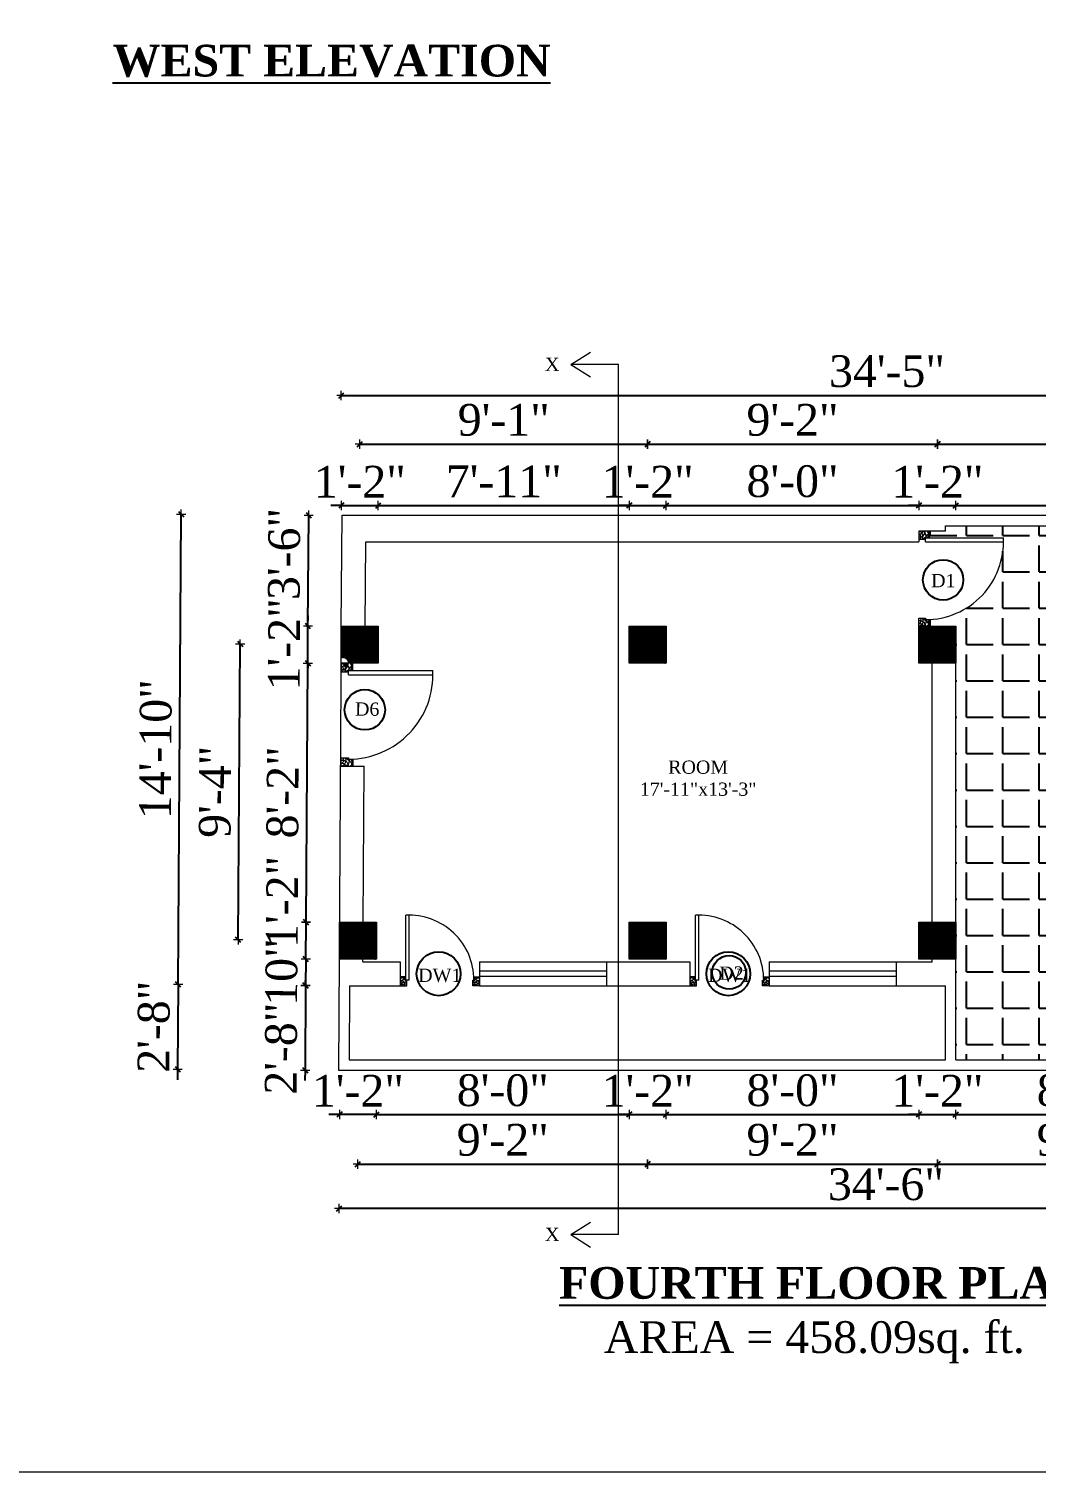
# Model space of a CAD drawing. Header units: inches. Extents: x 4069 to 91030, y -7803 to 12535.
# Drawn here: x 37225 to 37606, y -384 to 162 of the extents above; entities that cross this region are included whole.
import ezdxf

# ---------------------------------------------------------------- set-up
doc = ezdxf.new("R2010")
doc.units = ezdxf.units.IN
doc.header["$LTSCALE"] = 5
doc.header["$MEASUREMENT"] = 0
for name, color, linetype, lineweight in [('A-WALL', 7, 'Continuous', 9), ('Dimension', 7, 'Continuous', 18), ('DOOR', 62, 'Continuous', 0), ('ele1', 21, 'Continuous', 20)]:
    doc.layers.add(name, color=color, linetype=linetype, lineweight=lineweight)
doc.layers.add('dim line', color=7, linetype='Continuous', lineweight=15, true_color=0xfab2b2)
doc.layers.add('TEXT', color=6, linetype='Continuous')
doc.layers.add('WALL', color=7, linetype='Continuous')
doc.styles.add('ordinary', font='times.ttf')
doc.dimstyles.new('Copy of 96', dxfattribs={"dimtxt": 7, "dimasz": 4, "dimexe": 0.5, "dimexo": 0.5, "dimgap": 3, "dimtad": 1, "dimdec": 1, "dimzin": 11, "dimdsep": 46, "dimlunit": 4, "dimtxsty": 'ordinary', "dimblk": 'OBLIQUE', "dimcen": 0.09, "dimse1": 1, "dimse2": 1, "dimclrt": 6, "dimazin": 0, "dimtfac": 1, "dimtdec": 1, "dimtix": 1, "dimtmove": 2, "dimatfit": 3, "dimldrblk": 'leader', "dimfxl": 0.5, "dimfxlon": 1, "dimtolj": 1, "dimtzin": 0, "dimarcsym": 0})
pattern_1 = [(45, (13029.65424, -1679.6092), (-0.08838834765, 0.08838834765), [])]

# ---------------------------------------------------------------- blocks, each defined once
blk = doc.blocks.new('A$C27B36B59')
at = {"layer": 'DOOR'}
for p, q in [((0, 4), (0, 0)), ((2.5, 4), (0, 4)), ((0, 0), (3, 0)), ((2.5, 2.5), (2.5, 4)), ((3, 2.5), (2.5, 2.5)), ((3, 0), (3, 2.5))]:
    blk.add_line(p, q, dxfattribs=at)
for centre, radius, start, end in [((-1.4, -0.54), 4.75, 22.1411, 72.838), ((1.34, 2.09), 1.64, 45.138, 144.8948), ((2.21, 0.3), 2.49, 83.3149, 152.658), ((0.13, 0.37), 2.05, 349.4875, 93.6805), ((1.96, -0.47), 2.01, 58.7447, 166.495), ((-0.06, 0.32), 1.13, 343.542, 86.947), ((2.08, -0.4), 1.17, 38.2816, 160.1519)]:
    blk.add_arc(centre, radius, start, end, dxfattribs=at)
blk = doc.blocks.new('D2')
at = {"layer": 'DOOR'}
for p, q in [((74473.95, 24047.59), (74473.95, 24018.09)), ((74473.95, 24047.59), (74475.45, 24047.59)), ((74475.45, 24047.59), (74475.45, 24018.13))]:
    blk.add_line(p, q, dxfattribs=at)
blk.add_arc((74473.95, 24047.59), 29.5, 180, 272.9146, dxfattribs=at)
at = {"layer": 'DOOR', "xscale": -1, "rotation": 180}
blk.add_blockref('A$C27B36B59', (74441.95, 24050.09), dxfattribs=at)
at = {"layer": 'DOOR', "rotation": 180}
blk.add_blockref('A$C27B36B59', (74477.95, 24050.09), dxfattribs=at)
blk = doc.blocks.new('oblique')
at = {"color": 0, "lineweight": -2}
blk.add_line((0.25, 0.25), (-0.25, -0.25), dxfattribs=at)
at = {"layer": 'dim line', "lineweight": 9}
for p, q in [((-0.4375, 0), (0.4375, 0)), ((0, 0.4375), (0, -0.4375))]:
    blk.add_line(p, q, dxfattribs=at)
blk = doc.blocks.new('*D1773')
at = {"layer": 'A-WALL', "color": 0, "lineweight": -2, "ltscale": 50, "transparency": 16777216}
for p, q in [((37342.11, -248.64), (37338.11, -248.64)), ((37356.11, -248.64), (37342.11, -248.64)), ((37356.11, -248.64), (37360.11, -248.64))]:
    blk.add_line(p, q, dxfattribs=at)
at = {"layer": 'Defpoints', "color": 0, "ltscale": 50, "transparency": 16777216}
for p in [(37342.11, -189.89, -58.17), (37356.11, -189.89, -58.17), (37342.11, -248.64)]:
    blk.add_point(p, dxfattribs=at)
at = {"layer": 'A-WALL', "color": 0, "lineweight": -2, "ltscale": 50, "transparency": 16777216, "xscale": 4, "yscale": 4, "zscale": 4}
blk.add_blockref('oblique', (37342.11, -248.64), dxfattribs=at)
at = {"layer": 'A-WALL', "color": 0, "lineweight": -2, "ltscale": 50, "transparency": 16777216, "xscale": 4, "yscale": 4, "zscale": 4, "rotation": 180}
blk.add_blockref('oblique', (37356.11, -248.64), dxfattribs=at)
at = {"layer": 'A-WALL', "color": 6, "ltscale": 50, "transparency": 16777216, "insert": (37349.11, -239.64), "char_height": 12, "attachment_point": 5, "style": 'ordinary'}
blk.add_mtext('\\A1;1\'-2"', dxfattribs=at)
blk = doc.blocks.new('_OBLIQUE')
at = {"color": 0, "linetype": 'ByBlock'}
blk.add_line((-0.5, -0.5), (0.5, 0.5), dxfattribs=at)
blk = doc.blocks.new('leader')
at = {"layer": 'Dimension'}
for p, q in [((0, -4.33), (0, 4.33)), ((-4.42, 0), (4.42, 0))]:
    blk.add_line(p, q, dxfattribs=at)
blk = doc.blocks.new('*D1774')
at = {"layer": 'A-WALL', "color": 0, "lineweight": -2, "ltscale": 5, "transparency": 16777216}
blk.add_line((37356.11, -248.64), (37451.73, -248.64), dxfattribs=at)
at = {"layer": 'Defpoints', "color": 0, "ltscale": 5, "transparency": 16777216}
for p in [(37356.11, -189.89, -58.17), (37451.73, -189.89, -58.17), (37451.73, -248.64)]:
    blk.add_point(p, dxfattribs=at)
at = {"layer": 'A-WALL', "color": 0, "lineweight": -2, "ltscale": 5, "transparency": 16777216, "xscale": 4, "yscale": 4, "zscale": 4, "rotation": 180}
blk.add_blockref('oblique', (37356.11, -248.64), dxfattribs=at)
at = {"layer": 'A-WALL', "color": 0, "lineweight": -2, "ltscale": 5, "transparency": 16777216, "xscale": 4, "yscale": 4, "zscale": 4}
blk.add_blockref('oblique', (37451.73, -248.64), dxfattribs=at)
at = {"layer": 'A-WALL', "color": 6, "ltscale": 5, "transparency": 16777216, "insert": (37403.92, -239.54), "char_height": 12, "attachment_point": 5, "style": 'ordinary'}
blk.add_mtext('\\A1;8\'-0"', dxfattribs=at)
blk = doc.blocks.new('*D1775')
at = {"layer": 'A-WALL', "color": 0, "lineweight": -2, "ltscale": 5, "transparency": 16777216}
for p, q in [((37451.73, -248.64), (37447.73, -248.64)), ((37451.73, -248.64), (37465.73, -248.64)), ((37465.73, -248.64), (37469.73, -248.64))]:
    blk.add_line(p, q, dxfattribs=at)
at = {"layer": 'Defpoints', "color": 0, "ltscale": 5, "transparency": 16777216}
for p in [(37451.73, -189.89, -58.17), (37465.73, -189.89, -58.17), (37465.73, -248.64)]:
    blk.add_point(p, dxfattribs=at)
at = {"layer": 'A-WALL', "color": 0, "lineweight": -2, "ltscale": 5, "transparency": 16777216, "xscale": 4, "yscale": 4, "zscale": 4}
blk.add_blockref('oblique', (37451.73, -248.64), dxfattribs=at)
at = {"layer": 'A-WALL', "color": 0, "lineweight": -2, "ltscale": 5, "transparency": 16777216, "xscale": 4, "yscale": 4, "zscale": 4, "rotation": 180}
blk.add_blockref('oblique', (37465.73, -248.64), dxfattribs=at)
at = {"layer": 'A-WALL', "color": 6, "ltscale": 5, "transparency": 16777216, "insert": (37458.73, -239.64), "char_height": 12, "attachment_point": 5, "style": 'ordinary'}
blk.add_mtext('\\A1;1\'-2"', dxfattribs=at)
blk = doc.blocks.new('*D1776')
at = {"layer": 'A-WALL', "color": 0, "lineweight": -2, "ltscale": 5, "transparency": 16777216}
blk.add_line((37465.73, -248.64), (37561.35, -248.64), dxfattribs=at)
at = {"layer": 'Defpoints', "color": 0, "ltscale": 5, "transparency": 16777216}
for p in [(37465.73, -189.89, -58.17), (37561.35, -189.89, -58.17), (37561.35, -248.64)]:
    blk.add_point(p, dxfattribs=at)
at = {"layer": 'A-WALL', "color": 0, "lineweight": -2, "ltscale": 5, "transparency": 16777216, "xscale": 4, "yscale": 4, "zscale": 4, "rotation": 180}
blk.add_blockref('oblique', (37465.73, -248.64), dxfattribs=at)
at = {"layer": 'A-WALL', "color": 0, "lineweight": -2, "ltscale": 5, "transparency": 16777216, "xscale": 4, "yscale": 4, "zscale": 4}
blk.add_blockref('oblique', (37561.35, -248.64), dxfattribs=at)
at = {"layer": 'A-WALL', "color": 6, "ltscale": 5, "transparency": 16777216, "insert": (37513.54, -239.54), "char_height": 12, "attachment_point": 5, "style": 'ordinary'}
blk.add_mtext('\\A1;8\'-0"', dxfattribs=at)
blk = doc.blocks.new('*D1777')
at = {"layer": 'A-WALL', "color": 0, "lineweight": -2, "ltscale": 5, "transparency": 16777216}
for p, q in [((37561.35, -248.64), (37557.35, -248.64)), ((37561.35, -248.64), (37575.35, -248.64)), ((37575.35, -248.64), (37579.35, -248.64))]:
    blk.add_line(p, q, dxfattribs=at)
at = {"layer": 'Defpoints', "color": 0, "ltscale": 5, "transparency": 16777216}
for p in [(37561.35, -189.89, -58.17), (37575.35, -189.89, -58.17), (37575.35, -248.64)]:
    blk.add_point(p, dxfattribs=at)
at = {"layer": 'A-WALL', "color": 0, "lineweight": -2, "ltscale": 5, "transparency": 16777216, "xscale": 4, "yscale": 4, "zscale": 4}
blk.add_blockref('oblique', (37561.35, -248.64), dxfattribs=at)
at = {"layer": 'A-WALL', "color": 0, "lineweight": -2, "ltscale": 5, "transparency": 16777216, "xscale": 4, "yscale": 4, "zscale": 4, "rotation": 180}
blk.add_blockref('oblique', (37575.35, -248.64), dxfattribs=at)
at = {"layer": 'A-WALL', "color": 6, "ltscale": 5, "transparency": 16777216, "insert": (37568.35, -239.64), "char_height": 12, "attachment_point": 5, "style": 'ordinary'}
blk.add_mtext('\\A1;1\'-2"', dxfattribs=at)
blk = doc.blocks.new('*D1778')
at = {"layer": 'A-WALL', "color": 0, "lineweight": -2, "ltscale": 5, "transparency": 16777216}
blk.add_line((37575.35, -248.64), (37671.35, -248.64), dxfattribs=at)
at = {"layer": 'Defpoints', "color": 0, "ltscale": 5, "transparency": 16777216}
for p in [(37575.35, -189.89, -58.17), (37671.35, -189.89), (37671.35, -248.64)]:
    blk.add_point(p, dxfattribs=at)
at = {"layer": 'A-WALL', "color": 0, "lineweight": -2, "ltscale": 5, "transparency": 16777216, "xscale": 4, "yscale": 4, "zscale": 4, "rotation": 180}
blk.add_blockref('oblique', (37575.35, -248.64), dxfattribs=at)
at = {"layer": 'A-WALL', "color": 0, "lineweight": -2, "ltscale": 5, "transparency": 16777216, "xscale": 4, "yscale": 4, "zscale": 4}
blk.add_blockref('oblique', (37671.35, -248.64), dxfattribs=at)
at = {"layer": 'A-WALL', "color": 6, "ltscale": 5, "transparency": 16777216, "insert": (37623.35, -239.54), "char_height": 12, "attachment_point": 5, "style": 'ordinary'}
blk.add_mtext('\\A1;8\'-0"', dxfattribs=at)
blk = doc.blocks.new('*D1730')
at = {"layer": 'A-WALL', "color": 0, "lineweight": -2, "ltscale": 5, "transparency": 16777216}
blk.add_line((37349.11, -267.4), (37458.73, -267.4), dxfattribs=at)
at = {"layer": 'Defpoints', "color": 0, "ltscale": 5, "transparency": 16777216}
for p in [(37349.11, -182.89, -58.17), (37458.73, -182.89, -58.17), (37458.73, -267.4)]:
    blk.add_point(p, dxfattribs=at)
at = {"layer": 'A-WALL', "color": 0, "lineweight": -2, "ltscale": 5, "transparency": 16777216, "xscale": 4, "yscale": 4, "zscale": 4, "rotation": 180}
blk.add_blockref('oblique', (37349.11, -267.4), dxfattribs=at)
at = {"layer": 'A-WALL', "color": 0, "lineweight": -2, "ltscale": 5, "transparency": 16777216, "xscale": 4, "yscale": 4, "zscale": 4}
blk.add_blockref('oblique', (37458.73, -267.4), dxfattribs=at)
at = {"layer": 'A-WALL', "color": 6, "ltscale": 5, "transparency": 16777216, "insert": (37403.92, -258.28), "char_height": 12, "attachment_point": 5, "style": 'ordinary'}
blk.add_mtext('\\A1;9\'-2"', dxfattribs=at)
blk = doc.blocks.new('*D1780')
at = {"layer": 'A-WALL', "color": 0, "lineweight": -2, "ltscale": 5, "transparency": 16777216}
blk.add_line((37458.73, -267.4), (37568.35, -267.4), dxfattribs=at)
at = {"layer": 'Defpoints', "color": 0, "ltscale": 5, "transparency": 16777216}
for p in [(37458.73, -182.89, -58.17), (37568.35, -182.89, -58.17), (37568.35, -267.4)]:
    blk.add_point(p, dxfattribs=at)
at = {"layer": 'A-WALL', "color": 0, "lineweight": -2, "ltscale": 5, "transparency": 16777216, "xscale": 4, "yscale": 4, "zscale": 4, "rotation": 180}
blk.add_blockref('oblique', (37458.73, -267.4), dxfattribs=at)
at = {"layer": 'A-WALL', "color": 0, "lineweight": -2, "ltscale": 5, "transparency": 16777216, "xscale": 4, "yscale": 4, "zscale": 4}
blk.add_blockref('oblique', (37568.35, -267.4), dxfattribs=at)
at = {"layer": 'A-WALL', "color": 6, "ltscale": 5, "transparency": 16777216, "insert": (37513.54, -258.28), "char_height": 12, "attachment_point": 5, "style": 'ordinary'}
blk.add_mtext('\\A1;9\'-2"', dxfattribs=at)
blk = doc.blocks.new('*D1781')
at = {"layer": 'A-WALL', "color": 0, "lineweight": -2, "ltscale": 5, "transparency": 16777216}
blk.add_line((37568.35, -267.4), (37678.35, -267.4), dxfattribs=at)
at = {"layer": 'Defpoints', "color": 0, "ltscale": 5, "transparency": 16777216}
for p in [(37568.35, -182.89, -58.17), (37678.35, -182.89, -58.17), (37678.35, -267.4)]:
    blk.add_point(p, dxfattribs=at)
at = {"layer": 'A-WALL', "color": 0, "lineweight": -2, "ltscale": 5, "transparency": 16777216, "xscale": 4, "yscale": 4, "zscale": 4, "rotation": 180}
blk.add_blockref('oblique', (37568.35, -267.4), dxfattribs=at)
at = {"layer": 'A-WALL', "color": 0, "lineweight": -2, "ltscale": 5, "transparency": 16777216, "xscale": 4, "yscale": 4, "zscale": 4}
blk.add_blockref('oblique', (37678.35, -267.4), dxfattribs=at)
at = {"layer": 'A-WALL', "color": 6, "ltscale": 5, "transparency": 16777216, "insert": (37623.35, -258.28), "char_height": 12, "attachment_point": 5, "style": 'ordinary'}
blk.add_mtext('\\A1;9\'-2"', dxfattribs=at)
blk = doc.blocks.new('*D1731')
at = {"layer": 'A-WALL', "color": 0, "lineweight": -2, "ltscale": 5, "transparency": 16777216}
blk.add_line((37755.69, -284.2), (37342.02, -284.2), dxfattribs=at)
at = {"layer": 'Defpoints', "color": 0, "ltscale": 5, "transparency": 16777216}
for p in [(37755.69, -79.55, -58), (37342.02, -189.89, -58.17), (37342.02, -284.2)]:
    blk.add_point(p, dxfattribs=at)
at = {"layer": 'A-WALL', "color": 0, "lineweight": -2, "ltscale": 5, "transparency": 16777216, "xscale": 4, "yscale": 4, "zscale": 4, "rotation": 180}
blk.add_blockref('oblique', (37342.02, -284.2), dxfattribs=at)
at = {"layer": 'A-WALL', "color": 0, "lineweight": -2, "ltscale": 5, "transparency": 16777216, "xscale": 4, "yscale": 4, "zscale": 4}
blk.add_blockref('oblique', (37755.69, -284.2), dxfattribs=at)
at = {"layer": 'A-WALL', "color": 6, "ltscale": 5, "transparency": 16777216, "insert": (37548.86, -275.1), "char_height": 12, "attachment_point": 5, "style": 'ordinary'}
blk.add_mtext('\\A1;34\'-6"', dxfattribs=at)
blk = doc.blocks.new('*D1782')
at = {"layer": 'A-WALL', "color": 0, "lineweight": -2, "ltscale": 50, "transparency": 16777216}
for p, q in [((37342.84, -18.18), (37338.84, -18.18)), ((37342.84, -18.18), (37356.84, -18.18)), ((37356.84, -18.18), (37360.84, -18.18))]:
    blk.add_line(p, q, dxfattribs=at)
at = {"layer": 'Defpoints', "color": 0, "ltscale": 50, "transparency": 16777216}
for p in [(37356.84, -18.18), (37342.84, -63.89, -58.17), (37356.84, -63.89, -58.17)]:
    blk.add_point(p, dxfattribs=at)
at = {"layer": 'A-WALL', "color": 0, "lineweight": -2, "ltscale": 50, "transparency": 16777216, "xscale": 4, "yscale": 4, "zscale": 4}
blk.add_blockref('oblique', (37342.84, -18.18), dxfattribs=at)
at = {"layer": 'A-WALL', "color": 0, "lineweight": -2, "ltscale": 50, "transparency": 16777216, "xscale": 4, "yscale": 4, "zscale": 4, "rotation": 180}
blk.add_blockref('oblique', (37356.84, -18.18), dxfattribs=at)
at = {"layer": 'A-WALL', "color": 6, "ltscale": 50, "transparency": 16777216, "insert": (37349.84, -9.18), "char_height": 12, "attachment_point": 5, "style": 'ordinary'}
blk.add_mtext('\\A1;1\'-2"', dxfattribs=at)
blk = doc.blocks.new('*D1783')
at = {"layer": 'A-WALL', "color": 0, "lineweight": -2, "ltscale": 5, "transparency": 16777216}
blk.add_line((37356.84, -18.18), (37451.73, -18.18), dxfattribs=at)
at = {"layer": 'Defpoints', "color": 0, "ltscale": 5, "transparency": 16777216}
for p in [(37451.73, -18.18), (37356.84, -63.89, -58.17), (37451.73, -63.89, -58.17)]:
    blk.add_point(p, dxfattribs=at)
at = {"layer": 'A-WALL', "color": 0, "lineweight": -2, "ltscale": 5, "transparency": 16777216, "xscale": 4, "yscale": 4, "zscale": 4, "rotation": 180}
blk.add_blockref('oblique', (37356.84, -18.18), dxfattribs=at)
at = {"layer": 'A-WALL', "color": 0, "lineweight": -2, "ltscale": 5, "transparency": 16777216, "xscale": 4, "yscale": 4, "zscale": 4}
blk.add_blockref('oblique', (37451.73, -18.18), dxfattribs=at)
at = {"layer": 'A-WALL', "color": 6, "ltscale": 5, "transparency": 16777216, "insert": (37404.29, -9.06), "char_height": 12, "attachment_point": 5, "style": 'ordinary'}
blk.add_mtext('\\A1;7\'-11"', dxfattribs=at)
blk = doc.blocks.new('*D1732')
at = {"layer": 'A-WALL', "color": 0, "lineweight": -2, "ltscale": 5, "transparency": 16777216}
for p, q in [((37451.73, -18.18), (37447.73, -18.18)), ((37451.73, -18.18), (37465.73, -18.18)), ((37465.73, -18.18), (37469.73, -18.18))]:
    blk.add_line(p, q, dxfattribs=at)
at = {"layer": 'Defpoints', "color": 0, "ltscale": 5, "transparency": 16777216}
for p in [(37465.73, -18.18), (37451.73, -63.89, -58.17), (37465.73, -63.89, -58.17)]:
    blk.add_point(p, dxfattribs=at)
at = {"layer": 'A-WALL', "color": 0, "lineweight": -2, "ltscale": 5, "transparency": 16777216, "xscale": 4, "yscale": 4, "zscale": 4}
blk.add_blockref('oblique', (37451.73, -18.18), dxfattribs=at)
at = {"layer": 'A-WALL', "color": 0, "lineweight": -2, "ltscale": 5, "transparency": 16777216, "xscale": 4, "yscale": 4, "zscale": 4, "rotation": 180}
blk.add_blockref('oblique', (37465.73, -18.18), dxfattribs=at)
at = {"layer": 'A-WALL', "color": 6, "ltscale": 5, "transparency": 16777216, "insert": (37458.73, -9.18), "char_height": 12, "attachment_point": 5, "style": 'ordinary'}
blk.add_mtext('\\A1;1\'-2"', dxfattribs=at)
blk = doc.blocks.new('*D1784')
at = {"layer": 'A-WALL', "color": 0, "lineweight": -2, "ltscale": 5, "transparency": 16777216}
blk.add_line((37465.73, -18.18), (37561.35, -18.18), dxfattribs=at)
at = {"layer": 'Defpoints', "color": 0, "ltscale": 5, "transparency": 16777216}
for p in [(37561.35, -18.18), (37465.73, -63.89, -58.17), (37561.35, -63.89, -58.17)]:
    blk.add_point(p, dxfattribs=at)
at = {"layer": 'A-WALL', "color": 0, "lineweight": -2, "ltscale": 5, "transparency": 16777216, "xscale": 4, "yscale": 4, "zscale": 4, "rotation": 180}
blk.add_blockref('oblique', (37465.73, -18.18), dxfattribs=at)
at = {"layer": 'A-WALL', "color": 0, "lineweight": -2, "ltscale": 5, "transparency": 16777216, "xscale": 4, "yscale": 4, "zscale": 4}
blk.add_blockref('oblique', (37561.35, -18.18), dxfattribs=at)
at = {"layer": 'A-WALL', "color": 6, "ltscale": 5, "transparency": 16777216, "insert": (37513.54, -9.08), "char_height": 12, "attachment_point": 5, "style": 'ordinary'}
blk.add_mtext('\\A1;8\'-0"', dxfattribs=at)
blk = doc.blocks.new('*D1785')
at = {"layer": 'A-WALL', "color": 0, "lineweight": -2, "ltscale": 5, "transparency": 16777216}
for p, q in [((37561.35, -18.18), (37557.35, -18.18)), ((37561.35, -18.18), (37575.35, -18.18)), ((37575.35, -18.18), (37579.35, -18.18))]:
    blk.add_line(p, q, dxfattribs=at)
at = {"layer": 'Defpoints', "color": 0, "ltscale": 5, "transparency": 16777216}
for p in [(37575.35, -18.18), (37561.35, -63.89, -58.17), (37575.35, -63.89, -58.17)]:
    blk.add_point(p, dxfattribs=at)
at = {"layer": 'A-WALL', "color": 0, "lineweight": -2, "ltscale": 5, "transparency": 16777216, "xscale": 4, "yscale": 4, "zscale": 4}
blk.add_blockref('oblique', (37561.35, -18.18), dxfattribs=at)
at = {"layer": 'A-WALL', "color": 0, "lineweight": -2, "ltscale": 5, "transparency": 16777216, "xscale": 4, "yscale": 4, "zscale": 4, "rotation": 180}
blk.add_blockref('oblique', (37575.35, -18.18), dxfattribs=at)
at = {"layer": 'A-WALL', "color": 6, "ltscale": 5, "transparency": 16777216, "insert": (37568.35, -9.18), "char_height": 12, "attachment_point": 5, "style": 'ordinary'}
blk.add_mtext('\\A1;1\'-2"', dxfattribs=at)
blk = doc.blocks.new('*D1733')
at = {"layer": 'A-WALL', "color": 0, "lineweight": -2, "ltscale": 5, "transparency": 16777216}
blk.add_line((37575.35, -18.18), (37713.81, -18.18), dxfattribs=at)
at = {"layer": 'Defpoints', "color": 0, "ltscale": 5, "transparency": 16777216}
for p in [(37713.81, -18.18), (37575.35, -63.89, -58.17), (37713.81, -63.89, -58.17)]:
    blk.add_point(p, dxfattribs=at)
at = {"layer": 'A-WALL', "color": 0, "lineweight": -2, "ltscale": 5, "transparency": 16777216, "xscale": 4, "yscale": 4, "zscale": 4, "rotation": 180}
blk.add_blockref('oblique', (37575.35, -18.18), dxfattribs=at)
at = {"layer": 'A-WALL', "color": 0, "lineweight": -2, "ltscale": 5, "transparency": 16777216, "xscale": 4, "yscale": 4, "zscale": 4}
blk.add_blockref('oblique', (37713.81, -18.18), dxfattribs=at)
at = {"layer": 'A-WALL', "color": 6, "ltscale": 5, "transparency": 16777216, "insert": (37644.58, -9.08), "char_height": 12, "attachment_point": 5, "style": 'ordinary'}
blk.add_mtext('\\A1;11\'-6"', dxfattribs=at)
blk = doc.blocks.new('*D1734')
at = {"layer": 'A-WALL', "color": 0, "lineweight": -2, "ltscale": 5, "transparency": 16777216}
blk.add_line((37349.84, 5.01), (37458.73, 5.01), dxfattribs=at)
at = {"layer": 'Defpoints', "color": 0, "ltscale": 5, "transparency": 16777216}
for p in [(37458.73, 5.01), (37349.84, -70.89, -58.17), (37458.73, -70.89, -58.17)]:
    blk.add_point(p, dxfattribs=at)
at = {"layer": 'A-WALL', "color": 0, "lineweight": -2, "ltscale": 5, "transparency": 16777216, "xscale": 4, "yscale": 4, "zscale": 4, "rotation": 180}
blk.add_blockref('oblique', (37349.84, 5.01), dxfattribs=at)
at = {"layer": 'A-WALL', "color": 0, "lineweight": -2, "ltscale": 5, "transparency": 16777216, "xscale": 4, "yscale": 4, "zscale": 4}
blk.add_blockref('oblique', (37458.73, 5.01), dxfattribs=at)
at = {"layer": 'A-WALL', "color": 6, "ltscale": 5, "transparency": 16777216, "insert": (37404.29, 14.14), "char_height": 12, "attachment_point": 5, "style": 'ordinary'}
blk.add_mtext('\\A1;9\'-1"', dxfattribs=at)
blk = doc.blocks.new('*D1787')
at = {"layer": 'A-WALL', "color": 0, "lineweight": -2, "ltscale": 5, "transparency": 16777216}
blk.add_line((37458.73, 5.01), (37568.35, 5.01), dxfattribs=at)
at = {"layer": 'Defpoints', "color": 0, "ltscale": 5, "transparency": 16777216}
for p in [(37568.35, 5.01), (37458.73, -70.89, -58.17), (37568.35, -70.89, -58.17)]:
    blk.add_point(p, dxfattribs=at)
at = {"layer": 'A-WALL', "color": 0, "lineweight": -2, "ltscale": 5, "transparency": 16777216, "xscale": 4, "yscale": 4, "zscale": 4, "rotation": 180}
blk.add_blockref('oblique', (37458.73, 5.01), dxfattribs=at)
at = {"layer": 'A-WALL', "color": 0, "lineweight": -2, "ltscale": 5, "transparency": 16777216, "xscale": 4, "yscale": 4, "zscale": 4}
blk.add_blockref('oblique', (37568.35, 5.01), dxfattribs=at)
at = {"layer": 'A-WALL', "color": 6, "ltscale": 5, "transparency": 16777216, "insert": (37513.54, 14.14), "char_height": 12, "attachment_point": 5, "style": 'ordinary'}
blk.add_mtext('\\A1;9\'-2"', dxfattribs=at)
blk = doc.blocks.new('*D1788')
at = {"layer": 'A-WALL', "color": 0, "lineweight": -2, "ltscale": 5, "transparency": 16777216}
blk.add_line((37568.35, 5.01), (37720.81, 5.01), dxfattribs=at)
at = {"layer": 'Defpoints', "color": 0, "ltscale": 5, "transparency": 16777216}
for p in [(37720.81, 5.01), (37568.35, -70.89, -58.17), (37720.81, -70.89, -58.17)]:
    blk.add_point(p, dxfattribs=at)
at = {"layer": 'A-WALL', "color": 0, "lineweight": -2, "ltscale": 5, "transparency": 16777216, "xscale": 4, "yscale": 4, "zscale": 4, "rotation": 180}
blk.add_blockref('oblique', (37568.35, 5.01), dxfattribs=at)
at = {"layer": 'A-WALL', "color": 0, "lineweight": -2, "ltscale": 5, "transparency": 16777216, "xscale": 4, "yscale": 4, "zscale": 4}
blk.add_blockref('oblique', (37720.81, 5.01), dxfattribs=at)
at = {"layer": 'A-WALL', "color": 6, "ltscale": 5, "transparency": 16777216, "insert": (37644.58, 14.12), "char_height": 12, "attachment_point": 5, "style": 'ordinary'}
blk.add_mtext('\\A1;12\'-8"', dxfattribs=at)
blk = doc.blocks.new('*D1735')
at = {"layer": 'A-WALL', "color": 0, "lineweight": -2, "ltscale": 5, "transparency": 16777216}
blk.add_line((37342.84, 23.45), (37755.69, 23.45), dxfattribs=at)
at = {"layer": 'Defpoints', "color": 0, "ltscale": 5, "transparency": 16777216}
for p in [(37755.69, 23.45), (37342.84, -63.89, -58.17), (37755.69, -79.55, -58)]:
    blk.add_point(p, dxfattribs=at)
at = {"layer": 'A-WALL', "color": 0, "lineweight": -2, "ltscale": 5, "transparency": 16777216, "xscale": 4, "yscale": 4, "zscale": 4, "rotation": 180}
blk.add_blockref('oblique', (37342.84, 23.45), dxfattribs=at)
at = {"layer": 'A-WALL', "color": 0, "lineweight": -2, "ltscale": 5, "transparency": 16777216, "xscale": 4, "yscale": 4, "zscale": 4}
blk.add_blockref('oblique', (37755.69, 23.45), dxfattribs=at)
at = {"layer": 'A-WALL', "color": 6, "ltscale": 5, "transparency": 16777216, "insert": (37549.27, 32.55), "char_height": 12, "attachment_point": 5, "style": 'ordinary'}
blk.add_mtext('\\A1;34\'-5"', dxfattribs=at)
blk = doc.blocks.new('*D1736')
at = {"layer": 'A-WALL', "color": 0, "lineweight": -2, "ltscale": 50, "transparency": 16777216}
blk.add_line((37329.39, -189.81), (37329.49, -175.81), dxfattribs=at)
at = {"layer": 'Defpoints', "color": 0, "ltscale": 50, "transparency": 16777216}
for p in [(37329.49, -175.81), (37342.11, -175.89, -58.17), (37342.02, -189.89, -58.17)]:
    blk.add_point(p, dxfattribs=at)
at = {"layer": 'A-WALL', "color": 0, "lineweight": -2, "ltscale": 50, "transparency": 16777216, "xscale": 4, "yscale": 4, "zscale": 4}
for p, rotation in [((37329.49, -175.81), 89.62590714726257), ((37329.39, -189.81), 269.6259071472626)]:
    blk.add_blockref('oblique', p, dxfattribs=dict(at, rotation=rotation))
at = {"layer": 'A-WALL', "color": 6, "ltscale": 50, "transparency": 16777216, "insert": (37320.44, -168.19), "char_height": 12, "attachment_point": 5, "rotation": 89.6259, "style": 'ordinary'}
blk.add_mtext('\\A1;1\'-2"', dxfattribs=at)
blk = doc.blocks.new('*D1737')
at = {"layer": 'A-WALL', "color": 0, "lineweight": -2, "ltscale": 5, "transparency": 16777216}
blk.add_line((37329.49, -175.81), (37330.13, -77.81), dxfattribs=at)
at = {"layer": 'Defpoints', "color": 0, "ltscale": 5, "transparency": 16777216}
for p in [(37330.13, -77.81), (37342.84, -77.89, -58.17), (37342.11, -175.89, -58.17)]:
    blk.add_point(p, dxfattribs=at)
at = {"layer": 'A-WALL', "color": 0, "lineweight": -2, "ltscale": 5, "transparency": 16777216, "xscale": 4, "yscale": 4, "zscale": 4}
for p, rotation in [((37330.13, -77.81), 89.6259071472208), ((37329.49, -175.81), 269.6259071472208)]:
    blk.add_blockref('oblique', p, dxfattribs=dict(at, rotation=rotation))
at = {"layer": 'A-WALL', "color": 6, "ltscale": 5, "transparency": 16777216, "insert": (37320.7, -126.75), "char_height": 12, "attachment_point": 5, "rotation": 89.6259, "style": 'ordinary'}
blk.add_mtext('\\A1;8\'-2"', dxfattribs=at)
blk = doc.blocks.new('*D1789')
at = {"layer": 'A-WALL', "color": 0, "lineweight": -2, "ltscale": 5, "transparency": 16777216}
for p, q in [((37330.22, -63.81), (37330.24, -59.81)), ((37330.13, -77.81), (37330.22, -63.81)), ((37330.13, -77.81), (37330.1, -81.8))]:
    blk.add_line(p, q, dxfattribs=at)
at = {"layer": 'Defpoints', "color": 0, "ltscale": 5, "transparency": 16777216}
for p in [(37330.22, -63.81), (37342.84, -63.89, -58.17), (37342.84, -77.89, -58.17)]:
    blk.add_point(p, dxfattribs=at)
at = {"layer": 'A-WALL', "color": 0, "lineweight": -2, "ltscale": 5, "transparency": 16777216, "xscale": 4, "yscale": 4, "zscale": 4}
for p, rotation in [((37330.22, -63.81), 269.6259071472208), ((37330.13, -77.81), 89.6259071472208)]:
    blk.add_blockref('oblique', p, dxfattribs=dict(at, rotation=rotation))
at = {"layer": 'A-WALL', "color": 6, "ltscale": 5, "transparency": 16777216, "insert": (37321.17, -70.75), "char_height": 12, "attachment_point": 5, "rotation": 89.6259, "style": 'ordinary'}
blk.add_mtext('\\A1;1\'-2"', dxfattribs=at)
blk = doc.blocks.new('*D1738')
at = {"layer": 'A-WALL', "color": 0, "lineweight": -2, "ltscale": 5, "transparency": 16777216}
blk.add_line((37303.86, -182.59), (37304.59, -70.59), dxfattribs=at)
at = {"layer": 'Defpoints', "color": 0, "ltscale": 5, "transparency": 16777216}
for p in [(37304.59, -70.59), (37349.84, -70.89, -58.17), (37349.11, -182.89, -58.17)]:
    blk.add_point(p, dxfattribs=at)
at = {"layer": 'A-WALL', "color": 0, "lineweight": -2, "ltscale": 5, "transparency": 16777216, "xscale": 4, "yscale": 4, "zscale": 4}
for p, rotation in [((37304.59, -70.59), 89.6259071472208), ((37303.86, -182.59), 269.6259071472208)]:
    blk.add_blockref('oblique', p, dxfattribs=dict(at, rotation=rotation))
at = {"layer": 'A-WALL', "color": 6, "ltscale": 5, "transparency": 16777216, "insert": (37295.1, -126.53), "char_height": 12, "attachment_point": 5, "rotation": 89.6259, "style": 'ordinary'}
blk.add_mtext('\\A1;9\'-4"', dxfattribs=at)
blk = doc.blocks.new('*D1739')
at = {"layer": 'A-WALL', "color": 0, "lineweight": -2, "ltscale": 5, "transparency": 16777216}
blk.add_line((37281.13, -199.49), (37282.29, -21.49), dxfattribs=at)
at = {"layer": 'Defpoints', "color": 0, "ltscale": 5, "transparency": 16777216}
for p in [(37282.29, -21.49), (37343.12, -21.89, -58.17), (37341.95, -199.89, -58.17)]:
    blk.add_point(p, dxfattribs=at)
at = {"layer": 'A-WALL', "color": 0, "lineweight": -2, "ltscale": 5, "transparency": 16777216, "xscale": 4, "yscale": 4, "zscale": 4}
for p, rotation in [((37282.29, -21.49), 89.6259071472208), ((37281.13, -199.49), 269.6259071472208)]:
    blk.add_blockref('oblique', p, dxfattribs=dict(at, rotation=rotation))
at = {"layer": 'A-WALL', "color": 6, "ltscale": 5, "transparency": 16777216, "insert": (37272.61, -110.43), "char_height": 12, "attachment_point": 5, "rotation": 89.6259, "style": 'ordinary'}
blk.add_mtext('\\A1;14\'-10"', dxfattribs=at)
blk = doc.blocks.new('*D1792')
at = {"layer": 'A-WALL', "color": 0, "lineweight": -2, "ltscale": 5, "transparency": 16777216}
blk.add_line((37330.22, -63.81), (37330.49, -21.81), dxfattribs=at)
at = {"layer": 'Defpoints', "color": 0, "ltscale": 5, "transparency": 16777216}
for p in [(37330.49, -21.81), (37343.12, -21.89, -58.17), (37342.84, -63.89, -58.17)]:
    blk.add_point(p, dxfattribs=at)
at = {"layer": 'A-WALL', "color": 0, "lineweight": -2, "ltscale": 5, "transparency": 16777216, "xscale": 4, "yscale": 4, "zscale": 4}
for p, rotation in [((37330.49, -21.81), 89.6259071472208), ((37330.22, -63.81), 269.6259071472208)]:
    blk.add_blockref('oblique', p, dxfattribs=dict(at, rotation=rotation))
at = {"layer": 'A-WALL', "color": 6, "ltscale": 5, "transparency": 16777216, "insert": (37321.25, -36.55), "char_height": 12, "attachment_point": 5, "rotation": 89.6259, "style": 'ordinary'}
blk.add_mtext('\\A1;3\'-6"', dxfattribs=at)
blk = doc.blocks.new('*D1745')
at = {"layer": 'A-WALL', "color": 0, "lineweight": -2, "ltscale": 5, "transparency": 16777216}
for p, q in [((37329.39, -189.81), (37329.33, -199.81)), ((37329.39, -189.81), (37329.42, -185.81)), ((37329.33, -199.81), (37329.3, -203.81))]:
    blk.add_line(p, q, dxfattribs=at)
at = {"layer": 'Defpoints', "color": 0, "ltscale": 5, "transparency": 16777216}
for p in [(37342.02, -189.89, -58.17), (37329.33, -199.81), (37341.95, -199.89, -58.17)]:
    blk.add_point(p, dxfattribs=at)
at = {"layer": 'A-WALL', "color": 0, "lineweight": -2, "ltscale": 5, "transparency": 16777216, "xscale": 4, "yscale": 4, "zscale": 4}
for p, rotation in [((37329.39, -189.81), 269.6259071472208), ((37329.33, -199.81), 89.6259071472208)]:
    blk.add_blockref('oblique', p, dxfattribs=dict(at, rotation=rotation))
at = {"layer": 'A-WALL', "color": 6, "ltscale": 5, "transparency": 16777216, "insert": (37320.26, -194.75), "char_height": 12, "attachment_point": 5, "rotation": 89.6259, "style": 'ordinary'}
blk.add_mtext('\\A1;10"', dxfattribs=at)
blk = doc.blocks.new('*D1793')
at = {"layer": 'A-WALL', "color": 0, "lineweight": -2, "ltscale": 5, "transparency": 16777216}
for p, q in [((37329.33, -199.81), (37329.35, -195.81)), ((37329.33, -199.81), (37329.12, -231.81)), ((37329.12, -231.81), (37329.09, -235.81))]:
    blk.add_line(p, q, dxfattribs=at)
at = {"layer": 'Defpoints', "color": 0, "ltscale": 5, "transparency": 16777216}
for p in [(37341.95, -199.89, -58.17), (37329.12, -231.81), (37341.75, -231.89, -58.17)]:
    blk.add_point(p, dxfattribs=at)
at = {"layer": 'A-WALL', "color": 0, "lineweight": -2, "ltscale": 5, "transparency": 16777216, "xscale": 4, "yscale": 4, "zscale": 4}
for p, rotation in [((37329.33, -199.81), 269.6259071472208), ((37329.12, -231.81), 89.6259071472208)]:
    blk.add_blockref('oblique', p, dxfattribs=dict(at, rotation=rotation))
at = {"layer": 'A-WALL', "color": 6, "ltscale": 5, "transparency": 16777216, "insert": (37320.08, -223.73), "char_height": 12, "attachment_point": 5, "rotation": 89.6259, "style": 'ordinary'}
blk.add_mtext('\\A1;2\'-8"', dxfattribs=at)
blk = doc.blocks.new('*D1749')
at = {"layer": 'A-WALL', "color": 0, "lineweight": -2, "ltscale": 5, "transparency": 16777216}
for p, q in [((37281.13, -199.49), (37281.16, -195.49)), ((37281.13, -199.49), (37280.92, -231.49)), ((37280.92, -231.49), (37280.89, -235.49))]:
    blk.add_line(p, q, dxfattribs=at)
at = {"layer": 'Defpoints', "color": 0, "ltscale": 5, "transparency": 16777216}
for p in [(37341.95, -199.89, -58.17), (37280.92, -231.49), (37341.75, -231.89, -58.17)]:
    blk.add_point(p, dxfattribs=at)
at = {"layer": 'A-WALL', "color": 0, "lineweight": -2, "ltscale": 5, "transparency": 16777216, "xscale": 4, "yscale": 4, "zscale": 4}
for p, rotation in [((37281.13, -199.49), 269.6259071472208), ((37280.92, -231.49), 89.6259071472208)]:
    blk.add_blockref('oblique', p, dxfattribs=dict(at, rotation=rotation))
at = {"layer": 'A-WALL', "color": 6, "ltscale": 5, "transparency": 16777216, "insert": (37271.92, -215.43), "char_height": 12, "attachment_point": 5, "rotation": 89.6259, "style": 'ordinary'}
blk.add_mtext('\\A1;2\'-8"', dxfattribs=at)

msp = doc.modelspace()

# ---------------------------------------------------------------- hatches: boundary and pattern name
at = {"layer": 'A-WALL', "ltscale": 5}
h = msp.add_hatch(dxfattribs=at)
h.set_pattern_fill('ANSI31', color=256)
h.set_pattern_definition(pattern_1)
h.paths.add_polyline_path([(37356.84, -77.89), (37356.84, -63.89), (37342.84, -63.89), (37342.84, -75.84, -1.09622), (37343.25, -80.26), (37344.14, -80.6), (37344.43, -80.6, 0.425393), (37342.84, -77.89, 0.362611), (37344.41, -77.89)])
h = msp.add_hatch(dxfattribs=at)
h.set_pattern_fill('ANSI31', color=256)
h.set_pattern_definition(pattern_1)
h.paths.add_polyline_path([(37465.73, -63.89), (37451.73, -63.89), (37451.73, -77.89), (37465.73, -77.89)])
h = msp.add_hatch(dxfattribs=at)
h.set_pattern_fill('ANSI31', color=256)
h.set_pattern_definition(pattern_1)
h.paths.add_polyline_path([(37561.35, -77.89), (37575.35, -77.89), (37575.35, -63.89), (37561.35, -63.89)])
h = msp.add_hatch(dxfattribs=at)
h.set_pattern_fill('ANSI31', color=256)
h.set_pattern_definition(pattern_1)
h.paths.add_polyline_path([(37342.11, -175.89), (37342.11, -189.89), (37356.11, -189.89), (37356.11, -175.89)])
h = msp.add_hatch(dxfattribs=at)
h.set_pattern_fill('ANSI31', color=256)
h.set_pattern_definition(pattern_1)
h.paths.add_polyline_path([(37451.73, -189.89), (37465.73, -189.89), (37465.73, -175.89), (37451.73, -175.89)])
h = msp.add_hatch(dxfattribs=at)
h.set_pattern_fill('ANSI31', color=256)
h.set_pattern_definition(pattern_1)
h.paths.add_polyline_path([(37561.35, -175.89), (37561.35, -189.89), (37575.35, -189.89), (37575.35, -175.89)])
at = {"layer": 'WALL', "linetype": 'ByBlock', "ltscale": 5, "true_color": 0xf8991e}
h = msp.add_hatch(dxfattribs=at)
h.set_pattern_fill('ANGLE', color=30, scale=50)
h.set_pattern_definition([(0, (10299.375, -1679.609), (0, 13.75), [10, -3.75]), (90, (10299.375, -1679.609), (-13.75, 8e-16), [10, -3.75])])
h.paths.add_polyline_path([(37651.98, -25.89), (37571.35, -25.89), (37571.35, -27.89), (37565.35, -27.89), (37565.35, -30.39), (37593.32, -30.39, -0.414214), (37565.35, -61.35), (37565.35, -63.89), (37575.35, -63.89), (37575.35, -77.89), (37575.35, -227.89), (37656.39, -227.89), (37680.61, -189.89), (37671.35, -189.89), (37671.35, -175.89), (37685.35, -175.89), (37685.35, -182.45), (37750.04, -80.97), (37727.81, -68.48), (37727.81, -77.89), (37713.81, -77.89), (37713.81, -63.89), (37719.64, -63.89)])
h.paths.add_polyline_path([(37610.18, -130.84), (37667.44, -130.84), (37667.44, -120.17), (37610.18, -120.17)], flags=24)

# ---------------------------------------------------------------- linework, layer by layer
at = {"layer": 'A-WALL', "ltscale": 5}
for p, q in [((37429.68, 35.11), (37437.11, 39.79)), ((37447.68, 35.11), (37429.68, 35.11)), ((37429.68, 35.11), (37437.11, 30.43)), ((37447.68, -294.09), (37447.68, 35.11)), ((37342.84, -63.89), (37343.12, -21.89)), ((37343.12, -21.89), (37653.03, -21.89)), ((37571.35, -25.89), (37651.98, -25.89)), ((37571.35, -27.89), (37571.35, -25.89)), ((37351.84, -63.95), (37352.05, -31.89)), ((37352.05, -31.89), (37561.35, -31.89)), ((37571.35, -27.89), (37561.35, -27.89)), ((37561.35, -27.89), (37561.35, -31.89)), ((37342.84, -63.89), (37341.75, -231.89)), ((37566.35, -175.89), (37566.35, -77.89)), ((37575.35, -227.89), (37575.35, -77.89)), ((37342.5, -116.89, -58.17), (37351.5, -116.89, -58.17)), ((37351.11, -175.89), (37351.5, -116.89)), ((37351.01, -190.89), (37351.02, -189.89)), ((37351.01, -190.89), (37365.11, -190.89)), ((37365.11, -190.89), (37365.11, -199.89)), ((37395.11, -190.89), (37474.73, -190.89)), ((37395.11, -190.89), (37395.11, -199.89)), ((37443.11, -190.89), (37443.11, -199.89)), ((37443.11, -190.89), (37443.11, -199.89)), ((37474.73, -190.89), (37474.73, -199.89)), ((37504.73, -190.89), (37566.35, -190.89)), ((37504.73, -190.89), (37504.73, -199.89)), ((37552.73, -190.89), (37552.73, -199.89)), ((37566.35, -190.89), (37566.35, -189.89)), ((37443.11, -194.39), (37395.11, -194.39)), ((37443.11, -196.39), (37395.11, -196.39)), ((37552.73, -194.39), (37504.73, -194.39)), ((37552.73, -196.39), (37504.73, -196.39)), ((37345.95, -199.89), (37345.77, -227.89)), ((37345.95, -199.89), (37365.11, -199.89)), ((37395.11, -199.89), (37474.73, -199.89)), ((37504.73, -199.89), (37571.35, -199.89)), ((37571.35, -227.89), (37571.35, -199.89)), ((37345.77, -227.89), (37571.35, -227.89)), ((37575.35, -227.89), (37656.39, -227.89)), ((37341.75, -231.89), (37658.58, -231.89)), ((37429.68, -294.09), (37437.11, -289.41)), ((37447.68, -294.09), (37429.68, -294.09)), ((37429.68, -294.09), (37437.11, -298.77))]:
    msp.add_line(p, q, dxfattribs=at)
for points in [[(37342.84, -63.89), (37356.84, -63.89), (37356.84, -77.89), (37342.84, -77.89)], [(37451.73, -63.89), (37465.73, -63.89), (37465.73, -77.89), (37451.73, -77.89)], [(37561.35, -63.89), (37575.35, -63.89), (37575.35, -77.89), (37561.35, -77.89)], [(37342.11, -175.89), (37356.11, -175.89), (37356.11, -189.89), (37342.11, -189.89)], [(37451.73, -175.89), (37465.73, -175.89), (37465.73, -189.89), (37451.73, -189.89)], [(37561.35, -175.89), (37575.35, -175.89), (37575.35, -189.89), (37561.35, -189.89)]]:
    msp.add_lwpolyline(points, close=True, dxfattribs=at)
at = {"layer": 'ele1', "elevation": -58.17}
msp.add_lwpolyline([(36094.27, 1771.38), (39179.24, 1771.38), (39179.24, -383.96), (36094.27, -383.96)], close=True, dxfattribs=at)
msp.add_lwpolyline([(36094.27, 1771.38), (39179.24, 1771.38), (39179.24, -383.96), (36094.27, -383.96)], close=True, dxfattribs=at)
at = {"layer": 'TEXT'}
for centre, radius in [((37570.51, -46.36), 7.64), ((37351.73, -95.49), 7.64), ((37379.64, -195.39), 8.3), ((37489.26, -195.39), 8.3), ((37489.54, -194.88), 6.37)]:
    msp.add_circle(centre, radius, dxfattribs=at)

# ---------------------------------------------------------------- block references
at = {"layer": 'WALL', "color": 2, "linetype": 'ByBlock', "rotation": 90.00000000019513}
msp.add_blockref('D2', (61611.44, -74505.84), dxfattribs=at)
at = {"layer": 'WALL', "color": 2, "linetype": 'ByBlock'}
for p, xscale, yscale, zscale, rotation in [((63397.1, -80762.34), 1.083333333326322, 1.083333333326322, 1.083333333326322, 89.99999999998198), ((99427.59, 19841.05), 0.8332999999984168, 0.8333000000000084, 0.8333, 180), ((99537.21, 19841.05), 0.8332999999984168, 0.8333000000000084, 0.8333, 180)]:
    msp.add_blockref('D2', p, dxfattribs=dict(at, xscale=xscale, yscale=yscale, zscale=zscale, rotation=rotation))

# ---------------------------------------------------------------- texts
at = {"layer": 'TEXT', "style": 'ordinary'}
for s, p in [('X', (37419.9, 32.7)), ('D1', (37565.97, -49.12)), ('X', (37419.9, -296.51))]:
    msp.add_text(s, height=5, dxfattribs=at).set_placement(p)
for s, rotation, p in [('D6', 359.5142, (37348, -97.69)), ('DW1', 0.0004, (37371.92, -198.45)), ('DW1', 0.0004, (37481.55, -198.45)), ('D2', 0.4858, (37485.85, -197.66))]:
    msp.add_text(s, height=5, rotation=rotation, dxfattribs=at).set_placement(p)
at = {"layer": 'TEXT', "char_height": 12, "width": 219.8151, "attachment_point": 8, "rotation": 359.9996, "style": 'ordinary'}
for s, insert in [('{\\fTimes New Roman|b1|i0|c0|p18;\\LWEST ELEVATION}', (37339.18, 143.86, -58.17)), ('{\\fTimes New Roman|b1|i0|c0|p18;\\LFOURTH FLOOR PLAN}', (37525.39, -318.53, 58.17)), ('AREA = 458.09sq. ft.', (37521.8, -342.77, 58.17))]:
    msp.add_mtext(s, dxfattribs=dict(at, insert=insert))
at = {"layer": 'TEXT', "insert": (37477.83, -128.11, 58.17), "char_height": 5, "attachment_point": 8, "rotation": 359.9996, "style": 'ordinary'}
msp.add_mtext_dynamic_manual_height_columns('ROOM\\P17\'-11"x13\'-3"', width=101.5687, gutter_width=1720.72, heights=[0], dxfattribs=at)

# ---------------------------------------------------------------- dimensions: what is measured, and where the dimension line sits
at = {"layer": 'A-WALL', "ltscale": 5}
for base, p1, p2, picture, middle in [((37755.69, 23.45, 58.17), (37342.84, -63.89), (37755.69, -79.55, 0.17), '*D1735', (37549.27, 32.55, 58.17)), ((37458.73, 5.01, 58.17), (37349.84, -70.89), (37458.73, -70.89), '*D1734', (37404.29, 14.14, 58.17)), ((37568.35, 5.01, 58.17), (37458.73, -70.89), (37568.35, -70.89), '*D1787', (37513.54, 14.14, 58.17)), ((37720.81, 5.01, 58.17), (37568.35, -70.89), (37720.81, -70.89), '*D1788', (37644.58, 14.12, 58.17)), ((37451.73, -18.18, 58.17), (37356.84, -63.89), (37451.73, -63.89), '*D1783', (37404.29, -9.06, 58.17)), ((37465.73, -18.18, 58.17), (37451.73, -63.89), (37465.73, -63.89), '*D1732', (37458.73, -9.18, 58.17)), ((37561.35, -18.18, 58.17), (37465.73, -63.89), (37561.35, -63.89), '*D1784', (37513.54, -9.08, 58.17)), ((37575.35, -18.18, 58.17), (37561.35, -63.89), (37575.35, -63.89), '*D1785', (37568.35, -9.18, 58.17)), ((37713.81, -18.18, 58.17), (37575.35, -63.89), (37713.81, -63.89), '*D1733', (37644.58, -9.08, 58.17)), ((37342.02, -284.2, 58.17), (37755.69, -79.55, 0.17), (37342.02, -189.89), '*D1731', (37548.86, -275.1, 58.17)), ((37458.73, -267.4, 58.17), (37349.11, -182.89), (37458.73, -182.89), '*D1730', (37403.92, -258.28, 58.17)), ((37568.35, -267.4, 58.17), (37458.73, -182.89), (37568.35, -182.89), '*D1780', (37513.54, -258.28, 58.17)), ((37678.35, -267.4, 58.17), (37568.35, -182.89), (37678.35, -182.89), '*D1781', (37623.35, -258.28, 58.17)), ((37451.73, -248.64, 58.17), (37356.11, -189.89), (37451.73, -189.89), '*D1774', (37403.92, -239.54, 58.17)), ((37465.73, -248.64, 58.17), (37451.73, -189.89), (37465.73, -189.89), '*D1775', (37458.73, -239.64, 58.17)), ((37561.35, -248.64, 58.17), (37465.73, -189.89), (37561.35, -189.89), '*D1776', (37513.54, -239.54, 58.17)), ((37575.35, -248.64, 58.17), (37561.35, -189.89), (37575.35, -189.89), '*D1777', (37568.35, -239.64, 58.17)), ((37671.35, -248.64, 58.17), (37575.35, -189.89), (37671.35, -189.89, 58.17), '*D1778', (37623.35, -239.54, 58.17))]:
    dim = msp.add_linear_dim(base=base, p1=p1, p2=p2, dimstyle='Copy of 96', override={"dimtxt": 12, "dimdec": 0, "dimblk": 'oblique', "dimtdec": 0, "dimarcsym": 1}, dxfattribs=at)
    dim.commit()
    dim.dimension.update_dxf_attribs({"geometry": picture, "text_midpoint": middle})
at = {"layer": 'A-WALL', "ltscale": 50}
for base, p1, p2, picture, middle in [((37356.84, -18.18, 58.17), (37342.84, -63.89), (37356.84, -63.89), '*D1782', (37349.84, -9.18, 58.17)), ((37342.11, -248.64, 58.17), (37356.11, -189.89), (37342.11, -189.89), '*D1773', (37349.11, -239.64, 58.17))]:
    dim = msp.add_linear_dim(base=base, p1=p1, p2=p2, dimstyle='Copy of 96', override={"dimtxt": 12, "dimdec": 0, "dimblk": 'oblique', "dimtdec": 0, "dimarcsym": 1}, dxfattribs=at)
    dim.commit()
    dim.dimension.update_dxf_attribs({"geometry": picture, "text_midpoint": middle})
at = {"layer": 'A-WALL', "ltscale": 5}
for base, p1, p2, picture, middle in [((37282.29, -21.49, 58.17), (37341.95, -199.89), (37343.12, -21.89), '*D1739', (37272.61, -110.43, 58.17)), ((37330.22, -63.81, 58.17), (37342.84, -77.89), (37342.84, -63.89), '*D1789', (37321.17, -70.75, 58.17)), ((37304.59, -70.59, 58.17), (37349.11, -182.89), (37349.84, -70.89), '*D1738', (37295.1, -126.53, 58.17)), ((37330.13, -77.81, 58.17), (37342.11, -175.89), (37342.84, -77.89), '*D1737', (37320.7, -126.75, 58.17)), ((37329.33, -199.81, 58.17), (37342.02, -189.89), (37341.95, -199.89), '*D1745', (37320.26, -194.75, 58.17)), ((37280.92, -231.49, 58.17), (37341.95, -199.89), (37341.75, -231.89), '*D1749', (37271.92, -215.43, 58.17))]:
    dim = msp.add_linear_dim(base=base, p1=p1, p2=p2, angle=269.6259, dimstyle='Copy of 96', override={"dimtxt": 12, "dimdec": 0, "dimblk": 'oblique', "dimtdec": 0, "dimarcsym": 1}, dxfattribs=at)
    dim.commit()
    dim.dimension.update_dxf_attribs({"geometry": picture, "text_midpoint": middle})
for base, p1, p2, picture, middle in [((37330.49, -21.81, 58.17), (37342.84, -63.89), (37343.12, -21.89), '*D1792', (37321.25, -36.55, 58.17)), ((37329.12, -231.81, 58.17), (37341.95, -199.89), (37341.75, -231.89), '*D1793', (37320.08, -223.73, 58.17))]:
    dim = msp.add_linear_dim(base=base, p1=p1, p2=p2, angle=269.6259, dimstyle='Copy of 96', override={"dimtxt": 12, "dimdec": 0, "dimblk": 'oblique', "dimtdec": 0, "dimarcsym": 1}, dxfattribs=at)
    dim.commit()
    dim.dimension.update_dxf_attribs({"geometry": picture, "text_midpoint": middle, "dimtype": 160})
at = {"layer": 'A-WALL', "ltscale": 50}
dim = msp.add_linear_dim(base=(37329.49, -175.81, 58.17), p1=(37342.02, -189.89), p2=(37342.11, -175.89), angle=89.6259, dimstyle='Copy of 96', override={"dimtxt": 12, "dimdec": 0, "dimblk": 'oblique', "dimtdec": 0, "dimarcsym": 1}, dxfattribs=at)
dim.commit()
dim.dimension.update_dxf_attribs({"geometry": '*D1736', "text_midpoint": (37320.44, -168.19, 58.17), "dimtype": 161})

doc.saveas('drawing.dxf')
